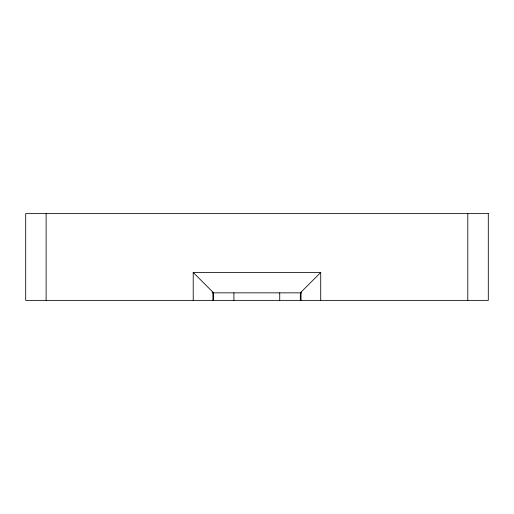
<?xml version="1.0" encoding="UTF-8"?>
<svg xmlns="http://www.w3.org/2000/svg" width="514" height="514" viewBox="0 0 514 514"><rect width="100%" height="100%" fill="white"/><g stroke="black" fill="none" stroke-linecap="round" stroke-linejoin="round"><path stroke-width="0.77" d="M320.717 300.369L320.717 272.465L300.33 292.851L300.33 300.369M193.213 300.369L193.213 272.465L320.717 272.465M212.141 292.851L301.705 292.851M193.213 272.465L213.593 292.851L213.593 300.369M467.798 213.631L467.798 300.369M301.024 292.158L301.024 300.369M279.732 292.851L279.732 300.369M233.909 292.851L233.909 300.369M212.899 292.158L212.899 300.369M46.125 213.631L46.125 300.369M488.3 213.631L25.7 213.631L25.7 300.369L488.3 300.369L488.3 213.631"/></g></svg>
